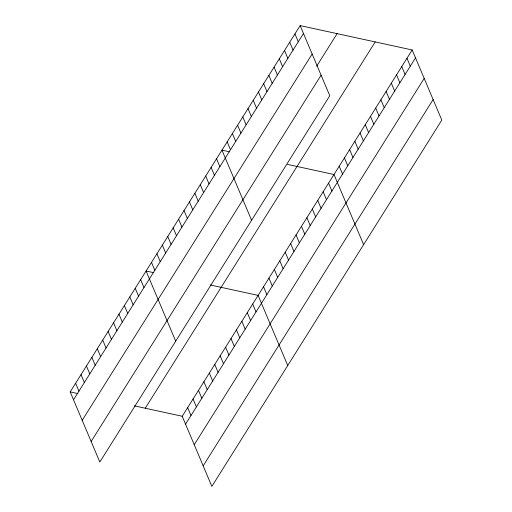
<?xml version="1.0" encoding="UTF-8"?>
<svg xmlns="http://www.w3.org/2000/svg" width="512" height="512" viewBox="0 0 512 512"><rect width="100%" height="100%" fill="white"/><g stroke="black" fill="none" stroke-linecap="round" stroke-linejoin="round"><path stroke-width="0.77" d="M300.147 25.6L329.773 95.738L99.821 462.035L70.195 391.904L300.147 25.6L412.179 49.965L441.805 120.096L211.853 486.4L182.227 416.262L134.266 405.837M73.523 399.789L303.475 33.485M82.202 420.333L312.154 54.029M316.672 66.214L337.12 33.638M91.142 441.491L321.094 75.194M145.254 408.224L375.206 41.926M182.227 416.262L412.179 49.965M185.562 424.154L415.514 57.85M194.24 444.691L424.192 78.394M203.174 465.856L433.126 99.558M229.664 151.814L221.965 150.144L251.59 220.275M287.501 164.397L333.997 174.509L363.622 244.64M153.779 272.698L146.08 271.021L175.706 341.158M210.15 284.954L258.112 295.386L287.738 365.523M70.195 391.904L77.894 393.574M406.97 58.266L410.298 66.15M401.754 66.566L405.088 74.458M396.544 74.874L399.878 82.758M391.334 83.174L394.662 91.059M386.118 91.475L389.453 99.366M380.909 99.782L384.237 107.667M375.693 108.083L379.027 115.968M370.483 116.384L373.811 124.275M365.267 124.691L368.602 132.576M360.058 132.992L363.392 140.877M354.848 141.293L358.176 149.184M349.632 149.6L352.966 157.485M294.931 33.901L298.266 41.792M344.422 157.901L347.75 165.786M289.722 42.208L293.05 50.093M339.206 166.202L342.541 174.093M284.512 50.509L287.84 58.394M279.296 58.81L282.63 66.701M328.576 183.142L331.91 191.027M274.086 67.117L277.414 75.002M323.155 191.776L326.49 199.661M268.87 75.418L272.205 83.302M317.734 200.41L321.069 208.294M263.661 83.718L266.989 91.61M312.314 209.043L315.648 216.928M258.445 92.026L261.779 99.91M306.893 217.677L310.227 225.562M253.235 100.326L256.57 108.211M301.472 226.31L304.806 234.202M248.026 108.627L251.354 116.512M296.058 234.944L299.386 242.835M242.81 116.928L246.144 124.819M290.637 243.578L293.965 251.469M237.6 125.235L240.928 133.12M285.216 252.218L288.544 260.102M232.384 133.536L235.718 141.421M279.795 260.851L283.123 268.736M227.174 141.837L230.502 149.728M274.374 269.485L277.702 277.37M268.954 278.118L272.282 286.003M216.544 158.778L219.872 166.662M263.533 286.752L266.867 294.637M211.123 167.411L214.451 175.296M205.702 176.045L209.03 183.93M252.691 304.019L256.026 311.904M200.282 184.678L203.61 192.563M247.27 312.653L250.605 320.544M194.861 193.312L198.189 201.203M241.85 321.286L245.184 329.178M189.44 201.946L192.774 209.837M236.429 329.92L239.763 337.811M184.019 210.579L187.354 218.47M231.008 338.56L234.342 346.445M178.598 219.219L181.933 227.104M225.594 347.194L228.922 355.078M173.178 227.853L176.512 235.738M220.173 355.827L223.501 363.712M167.757 236.486L171.091 244.371M214.752 364.461L218.08 372.346M162.336 245.12L165.67 253.005M209.331 373.094L212.659 380.979M156.915 253.754L160.25 261.638M203.91 381.728L207.238 389.613M151.501 262.387L154.829 270.272M198.49 390.362L201.818 398.246M193.069 398.995L196.403 406.886M140.659 279.654L143.987 287.546M187.648 407.629L190.982 415.52M135.238 288.288L138.566 296.179M129.818 296.922L133.146 304.813M124.397 305.562L127.725 313.446M118.976 314.195L122.31 322.08M113.555 322.829L116.89 330.714M108.134 331.462L111.469 339.347M102.714 340.096L106.048 347.981M97.293 348.73L100.627 356.614M91.872 357.363L95.206 365.248M86.451 365.997L89.786 373.888M81.037 374.63L84.365 382.522M75.616 383.27L78.944 391.155"/></g></svg>
